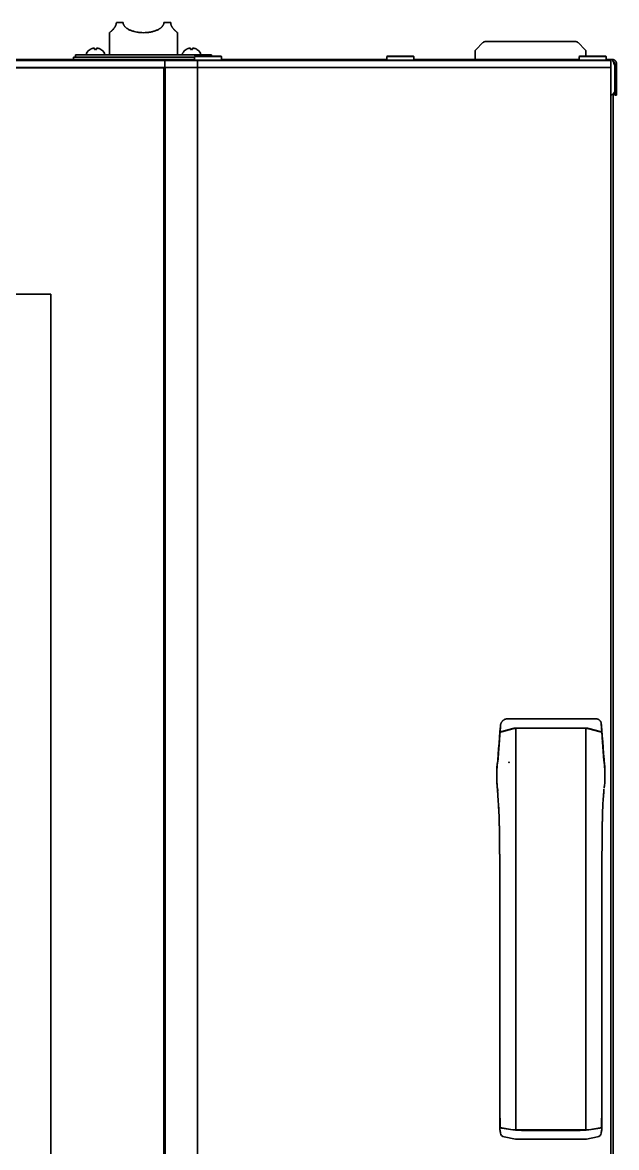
# Model space of a CAD drawing. Extents: x 53 to 4125, y 6244 to 9910.
# Drawn here: x 2703.3 to 2965.8, y 8262.2 to 8759.2 of the extents above; entities that cross this region are included whole.
import ezdxf

# ---------------------------------------------------------------- set-up
doc = ezdxf.new("R2010")
doc.units = 0
doc.header["$LTSCALE"] = 5
doc.layers.add('1', color=7, linetype='CONTINUOUS', true_color=0xffffff)

msp = doc.modelspace()

# ---------------------------------------------------------------- linework, layer by layer
at = {"layer": '1', "color": 7, "linetype": 'Continuous', "lineweight": 35}
for p, q in [((2746.05, 8759.23), (2744.78, 8759.23)), ((2744.78, 8759.23), (2746.05, 8759.23)), ((2747.78, 8759.23), (2747.78, 8759.23)), ((2747.78, 8759.23), (2747.78, 8759.23)), ((2765.78, 8759.23), (2765.78, 8759.23)), ((2765.78, 8759.23), (2765.78, 8759.23)), ((2768.78, 8759.23), (2767.5, 8759.23)), ((2767.5, 8759.23), (2768.78, 8759.23)), ((2741.78, 8754.73), (2741.78, 8744.9)), ((2771.78, 8744.9), (2771.78, 8754.73)), ((2906.69, 8750.32), (2903.57, 8747.19)), ((2908.1, 8750.9), (2910.28, 8750.9)), ((2910.28, 8750.9), (2945.28, 8750.9)), ((2947.45, 8750.9), (2945.28, 8750.9)), ((2948.86, 8750.32), (2951.98, 8747.19)), ((2725.78, 8743.9), (2725.78, 8742.9)), ((2725.78, 8743.9), (2779.28, 8743.9)), ((2726.78, 8744.9), (2726.78, 8743.9)), ((2726.78, 8744.9), (2786.78, 8744.9)), ((2731.56, 8745.5), (2731.56, 8745.3)), ((2733.26, 8747.35), (2733.26, 8747.38)), ((2737.86, 8747.38), (2737.86, 8747.35)), ((2739.56, 8745.3), (2739.56, 8745.5)), ((2773.99, 8745.5), (2773.99, 8745.3)), ((2775.69, 8747.35), (2775.69, 8747.38)), ((2779.53, 8744.4), (2779.28, 8744.15)), ((2779.28, 8744.15), (2779.28, 8742.65)), ((2779.28, 8744.15), (2791.28, 8744.15)), ((2779.53, 8744.4), (2791.03, 8744.4)), ((2780.29, 8747.38), (2780.29, 8747.35)), ((2781.99, 8745.3), (2781.99, 8745.5)), ((2786.78, 8744.4), (2786.78, 8744.9)), ((2791.28, 8744.15), (2791.03, 8744.4)), ((2791.28, 8742.65), (2791.28, 8744.15)), ((2864.53, 8744.4), (2864.28, 8744.15)), ((2864.28, 8744.15), (2876.28, 8744.15)), ((2864.28, 8744.15), (2864.28, 8742.65)), ((2864.53, 8744.4), (2876.03, 8744.4)), ((2876.28, 8744.15), (2876.03, 8744.4)), ((2876.28, 8742.65), (2876.28, 8744.15)), ((2903.28, 8742.9), (2903.28, 8746.49)), ((2949.53, 8744.4), (2949.28, 8744.15)), ((2949.28, 8744.15), (2961.28, 8744.15)), ((2949.28, 8744.15), (2949.28, 8742.65)), ((2949.53, 8744.4), (2961.03, 8744.4)), ((2952.28, 8746.49), (2952.28, 8744.4)), ((2961.28, 8744.15), (2961.03, 8744.4)), ((2961.28, 8742.65), (2961.28, 8744.15)), ((2399.28, 8742.9), (2779.27, 8742.9)), ((2766.23, 8742.4), (2412.32, 8742.4)), ((2766.23, 8739.4), (2412.32, 8739.4)), ((2765.78, 8739.15), (2412.78, 8739.15)), ((2757.41, 8739.4), (2757.41, 8739.15)), ((2762.88, 8739.4), (2762.88, 8739.15)), ((2763.88, 8739.15), (2763.88, 8739.4)), ((2764.88, 8739.4), (2764.88, 8739.15)), ((2765.28, 8739.15), (2765.28, 8739.4)), ((2765.78, 8055.9), (2765.78, 8739.15)), ((2766.23, 8742.4), (2766.93, 8742.4)), ((2766.23, 8739.4), (2766.23, 8742.4)), ((2766.93, 8739.4), (2766.23, 8739.4)), ((2766.28, 8055.9), (2766.28, 8739.4)), ((2780.69, 8742.4), (2766.93, 8742.4)), ((2780.69, 8739.4), (2766.93, 8739.4)), ((2779.28, 8742.65), (2779.53, 8742.4)), ((2791.28, 8742.65), (2779.28, 8742.65)), ((2780.69, 8742.4), (2782.1, 8742.4)), ((2780.69, 8739.4), (2780.69, 8742.4)), ((2782.1, 8739.4), (2780.69, 8739.4)), ((2780.69, 8055.9), (2780.69, 8739.4)), ((2961.28, 8742.4), (2782.1, 8742.4)), ((2961.28, 8739.4), (2782.1, 8739.4)), ((2791.03, 8742.4), (2791.28, 8742.65)), ((2791.27, 8742.9), (2864.27, 8742.9)), ((2864.28, 8742.65), (2864.53, 8742.4)), ((2876.28, 8742.65), (2864.28, 8742.65)), ((2876.03, 8742.4), (2876.28, 8742.65)), ((2876.27, 8742.9), (2949.27, 8742.9)), ((2949.28, 8742.65), (2949.53, 8742.4)), ((2961.28, 8742.65), (2949.28, 8742.65)), ((2961.03, 8742.4), (2961.28, 8742.65)), ((2961.27, 8742.9), (2963.73, 8742.9)), ((2961.28, 8742.4), (2963.28, 8742.4)), ((2963.28, 8739.4), (2961.28, 8739.4)), ((2963.28, 8742.4), (2963.28, 8739.4)), ((2963.28, 8055.9), (2963.28, 8739.4)), ((2963.73, 8742.9), (2963.98, 8742.9)), ((2963.75, 8742.9), (2963.73, 8742.9)), ((2964.97, 8740.37), (2964.63, 8741.1)), ((2964.97, 8740.37), (2964.97, 8729.1)), ((2964.98, 8741.1), (2964.98, 8740.37)), ((2964.98, 8740.37), (2964.98, 8729.1)), ((2965.78, 8741.1), (2965.78, 8740.37)), ((2965.78, 8740.37), (2965.78, 8729.1)), ((2766.28, 8737.4), (2765.78, 8737.4)), ((2964.98, 8727.1), (2964.98, 8729.1)), ((2964.98, 8729.1), (2965.78, 8729.1)), ((2965.78, 8729.1), (2965.78, 8727.1)), ((2964.28, 8727.57), (2964.28, 8012.25)), ((2965.78, 8727.1), (2964.98, 8727.1)), ((2715.78, 8639.15), (2462.78, 8639.15)), ((2715.78, 8206.1), (2715.78, 8639.15)), ((2921.44, 8451.62), (2917.43, 8451.55)), ((2921.47, 8451.62), (2921.44, 8451.62)), ((2921.47, 8451.62), (2952.08, 8451.62)), ((2952.11, 8451.62), (2952.08, 8451.62)), ((2956.93, 8451.54), (2952.11, 8451.62)), ((2914.43, 8445.55), (2914.46, 8445.77)), ((2914.43, 8445.45), (2914.46, 8445.67)), ((2915.04, 8445.96), (2919.94, 8447.31)), ((2915.04, 8445.86), (2919.94, 8447.21)), ((2919.94, 8447.21), (2919.94, 8447.31)), ((2952.2, 8447.5), (2921.35, 8447.5)), ((2921.35, 8447.4), (2921.35, 8447.5)), ((2952.2, 8447.4), (2921.35, 8447.4)), ((2921.35, 8447.4), (2921.35, 8269.9)), ((2952.2, 8447.4), (2952.2, 8447.5)), ((2952.2, 8269.9), (2952.2, 8447.4)), ((2958.51, 8445.96), (2953.61, 8447.31)), ((2958.51, 8445.86), (2953.61, 8447.21)), ((2959.12, 8445.55), (2959.09, 8445.77)), ((2959.12, 8445.45), (2959.09, 8445.67)), ((2959.19, 8441.51), (2959.2, 8441.51)), ((2912.87, 8428.4), (2912.87, 8424.4)), ((2912.87, 8428.4), (2912.87, 8428.4)), ((2960.68, 8428.45), (2960.68, 8428.45)), ((2960.68, 8425.19), (2960.68, 8428.45)), ((2914.35, 8275.01), (2914.36, 8275.01)), ((2959.19, 8275.01), (2959.2, 8275.01)), ((2914.28, 8270.3), (2914.48, 8268.77)), ((2914.29, 8270.04), (2914.5, 8268.51)), ((2914.46, 8270.97), (2914.44, 8271.08)), ((2914.46, 8270.87), (2914.44, 8270.98)), ((2919.94, 8270), (2915.04, 8270.85)), ((2919.94, 8269.9), (2915.04, 8270.75)), ((2916.11, 8266.81), (2921.1, 8265.86)), ((2921.35, 8270), (2919.94, 8270)), ((2921.35, 8269.9), (2919.94, 8269.9)), ((2920.92, 8269.9), (2921.3, 8269.83)), ((2921.3, 8269.83), (2921.3, 8269.9)), ((2921.35, 8270), (2952.2, 8270)), ((2921.35, 8269.9), (2952.2, 8269.9)), ((2921.47, 8269.9), (2921.47, 8269.82)), ((2921.47, 8269.82), (2923.91, 8269.82)), ((2923.85, 8269.73), (2949.7, 8269.73)), ((2949.64, 8269.82), (2952.08, 8269.82)), ((2952.08, 8269.82), (2952.08, 8269.9)), ((2952.2, 8270), (2953.61, 8270)), ((2952.2, 8269.9), (2953.61, 8269.9)), ((2952.25, 8269.9), (2952.25, 8269.83)), ((2952.25, 8269.83), (2952.63, 8269.9)), ((2952.45, 8265.86), (2957.44, 8266.81)), ((2958.51, 8270.85), (2953.61, 8270)), ((2958.51, 8270.75), (2953.61, 8269.9)), ((2959.05, 8268.51), (2959.26, 8270.03)), ((2959.07, 8268.77), (2959.27, 8270.3)), ((2959.11, 8271.08), (2959.09, 8270.97)), ((2959.11, 8270.98), (2959.09, 8270.87)), ((2921.47, 8265.83), (2952.08, 8265.83))]:
    msp.add_line(p, q, dxfattribs=at)
for centre, radius, start, end in [((2908.1, 8748.9), 2, 90, 135), ((2947.45, 8748.9), 2, 45, 90), ((2731.96, 8745.5), 0.4, 149.6988, 180), ((2731.96, 8745.3), 0.4, 180, 270), ((2735.76, 8743.28), 4.8, 121.5837, 149.6988), ((2735.56, 8743.6), 3.78, 90.0035, 97.6041), ((2735.56, 8743.6), 3.78, 82.3959, 89.9965), ((2735.36, 8743.28), 4.8, 30.3012, 58.4186), ((2739.16, 8745.3), 0.4, 270, 0), ((2739.16, 8745.5), 0.4, 0, 30.3012), ((2774.39, 8745.5), 0.4, 149.6988, 180), ((2774.39, 8745.3), 0.4, 180, 270), ((2778.19, 8743.28), 4.8, 121.5837, 149.6988), ((2777.99, 8743.6), 3.78, 90.0035, 97.6041), ((2777.99, 8743.6), 3.78, 82.3959, 89.9965), ((2777.79, 8743.28), 4.8, 30.3012, 58.4186), ((2781.59, 8745.3), 0.4, 270, 0), ((2781.59, 8745.5), 0.4, 0, 30.3012), ((2904.28, 8746.49), 1, 135, 180), ((2951.28, 8746.49), 1, 0, 45), ((2762.88, 8737.4), 2, 59.9991, 90), ((2962.97, 8729.1), 2, 278.685, 0), ((2916.48, 8268.77), 2, 187.6724, 259.2776), ((2957.07, 8268.77), 2, 280.7224, 352.3276), ((2921.47, 8267.83), 2, 259.2776, 270), ((2952.08, 8267.83), 2, 270, 280.7224)]:
    msp.add_arc(centre, radius, start, end, dxfattribs=at)
for centre, major_axis, ratio, start_param, end_param in [((2756.78, 8759.23), (-15, 0), 0.000037, 0.643501, 0.927295), ((2756.78, 8759.23), (-15, 0), 0.000037, 5.35589, 5.639684), ((2756.78, 8759.23), (14, 0), 0.000037, 2.269019, 2.44337), ((2756.78, 8759.23), (14, 0), 0.000037, 3.839815, 4.014167), ((2756.78, 8759.23), (-15, 0), 0.000037, 2.214297, 2.498092), ((2756.78, 8759.23), (-15, 0), 0.000037, 3.785094, 4.068888), ((2756.78, 8759.23), (14, 0), 0.000037, 5.410611, 5.584963), ((2756.78, 8759.23), (14, 0), 0.000037, 0.698222, 0.872574), ((2914.45, 8275.05), (0, -4), 0.021815, 4.712389, 6.161012), ((2914.45, 8274.95), (0, -4), 0.021815, 4.712389, 6.161012), ((2959.1, 8275.05), (0, 4), 0.021815, 3.263766, 4.712389), ((2959.1, 8274.95), (0, 4), 0.021815, 3.263766, 4.712389), ((2916.48, 8268.77), (-1.98, -0.27), 0.981303, 6.146756, 6.283186), ((2921.47, 8269.87), (0.25, 0), 0.19438, 3.940081, 4.712389), ((2926.78, 8269.51), (3, 0), 0.341222, 2.83571, 2.924198), ((2946.78, 8269.51), (-3, 0), 0.341222, 3.358987, 3.447476), ((2952.08, 8269.87), (0.25, 0), 0.19438, 4.712389, 5.484697), ((2957.07, 8268.77), (1.98, -0.27), 0.981303, 6.283185, 6.419614)]:
    msp.add_ellipse(centre, major_axis=major_axis, ratio=ratio, start_param=start_param, end_param=end_param, dxfattribs=at)
for points, degree, knots in [([(2744.78, 8759.23), (2744.78, 8759.17), (2744.77, 8759.11), (2744.77, 8758.99), (2744.76, 8758.93), (2744.74, 8758.75), (2744.72, 8758.64), (2744.67, 8758.41), (2744.64, 8758.31), (2744.57, 8758.1), (2744.53, 8758), (2744.47, 8757.86), (2744.45, 8757.81), (2744.4, 8757.72), (2744.38, 8757.67), (2744.31, 8757.54), (2744.27, 8757.46), (2744.17, 8757.29), (2744.12, 8757.22), (2744.02, 8757.07), (2743.97, 8756.99), (2743.9, 8756.89), (2743.87, 8756.86), (2743.82, 8756.79), (2743.8, 8756.76), (2743.72, 8756.66), (2743.67, 8756.6), (2743.53, 8756.41), (2743.43, 8756.3), (2743.24, 8756.09), (2743.15, 8756), (2742.97, 8755.81), (2742.89, 8755.73), (2742.76, 8755.61), (2742.72, 8755.57), (2742.65, 8755.5), (2742.61, 8755.46), (2742.5, 8755.36), (2742.43, 8755.3), (2742.24, 8755.12), (2742.13, 8755.03), (2742, 8754.92), (2741.96, 8754.88), (2741.91, 8754.84), (2741.89, 8754.82), (2741.87, 8754.8), (2741.86, 8754.79), (2741.85, 8754.79), (2741.82, 8754.77), (2741.8, 8754.75), (2741.78, 8754.73), (2741.78, 8754.73), (2741.78, 8754.73)], 3, [0, 0, 0, 0, 0.015631, 0.015631, 0.031262, 0.031262, 0.062524, 0.062524, 0.093785, 0.093785, 0.125047, 0.125047, 0.140678, 0.140678, 0.156309, 0.156309, 0.187571, 0.187571, 0.218832, 0.218832, 0.250094, 0.250094, 0.265725, 0.265725, 0.281356, 0.281356, 0.312618, 0.312618, 0.375141, 0.375141, 0.437665, 0.437665, 0.500188, 0.500188, 0.53145, 0.53145, 0.562712, 0.562712, 0.625235, 0.625235, 0.750283, 0.750283, 0.812806, 0.812806, 0.844068, 0.859699, 0.859699, 0.87533, 0.87533, 0.937853, 0.937853, 1, 1, 1, 1]), ([(2765.78, 8759.23), (2765.78, 8759.17), (2765.77, 8759.11), (2765.76, 8758.99), (2765.76, 8758.93), (2765.73, 8758.75), (2765.7, 8758.64), (2765.63, 8758.41), (2765.59, 8758.31), (2765.49, 8758.1), (2765.44, 8758), (2765.36, 8757.88), (2765.35, 8757.86), (2765.32, 8757.81), (2765.3, 8757.79), (2765.26, 8757.72), (2765.22, 8757.67), (2765.12, 8757.54), (2765.05, 8757.45), (2764.91, 8757.29), (2764.83, 8757.22), (2764.67, 8757.07), (2764.59, 8756.99), (2764.47, 8756.89), (2764.43, 8756.85), (2764.34, 8756.79), (2764.3, 8756.75), (2764.17, 8756.66), (2764.08, 8756.59), (2763.9, 8756.47), (2763.81, 8756.42), (2763.62, 8756.3), (2763.53, 8756.25), (2763.05, 8755.99), (2762.65, 8755.81), (2762.13, 8755.61), (2762.03, 8755.57), (2761.81, 8755.5), (2761.49, 8755.39), (2761.16, 8755.3), (2760.5, 8755.12), (2760.05, 8755.03), (2759.47, 8754.93), (2759.3, 8754.91), (2759.13, 8754.88), (2759.01, 8754.87), (2758.95, 8754.86), (2758.66, 8754.82), (2758.42, 8754.8), (2757.72, 8754.74), (2757.25, 8754.73), (2756.3, 8754.73), (2755.83, 8754.75), (2755.24, 8754.79), (2755.12, 8754.8), (2754.89, 8754.83), (2754.53, 8754.87), (2754.19, 8754.91), (2753.5, 8755.03), (2753.05, 8755.12), (2752.39, 8755.29), (2752.18, 8755.36), (2751.85, 8755.46), (2751.75, 8755.49), (2751.53, 8755.57), (2751.43, 8755.61), (2751.11, 8755.73), (2750.91, 8755.81), (2750.51, 8755.99), (2750.31, 8756.09), (2749.93, 8756.3), (2749.75, 8756.41), (2749.48, 8756.59), (2749.39, 8756.66), (2749.21, 8756.79), (2749.13, 8756.85), (2748.96, 8756.99), (2748.88, 8757.07), (2748.72, 8757.22), (2748.65, 8757.29), (2748.54, 8757.42), (2748.5, 8757.46), (2748.43, 8757.54), (2748.4, 8757.59), (2748.3, 8757.72), (2748.23, 8757.81), (2748.12, 8758), (2748.06, 8758.1), (2748, 8758.23), (2747.99, 8758.25), (2747.97, 8758.31), (2747.96, 8758.33), (2747.92, 8758.41), (2747.91, 8758.47), (2747.85, 8758.64), (2747.82, 8758.75), (2747.8, 8758.9), (2747.8, 8758.93), (2747.79, 8758.99), (2747.79, 8759.02), (2747.78, 8759.11), (2747.78, 8759.17), (2747.78, 8759.23)], 3, [0, 0, 0, 0, 0.007812, 0.007812, 0.015625, 0.015625, 0.03125, 0.03125, 0.046875, 0.046875, 0.0625, 0.0625, 0.066406, 0.066406, 0.070313, 0.070313, 0.078125, 0.078125, 0.09375, 0.09375, 0.109375, 0.109375, 0.125, 0.125, 0.132813, 0.132813, 0.140625, 0.140625, 0.15625, 0.15625, 0.171875, 0.171875, 0.1875, 0.1875, 0.25, 0.25, 0.265625, 0.265625, 0.28125, 0.3125, 0.3125, 0.375, 0.375, 0.390625, 0.398438, 0.398438, 0.40625, 0.40625, 0.4375, 0.4375, 0.5, 0.5, 0.5625, 0.5625, 0.578125, 0.578125, 0.59375, 0.625, 0.625, 0.6875, 0.6875, 0.71875, 0.71875, 0.734375, 0.734375, 0.75, 0.75, 0.78125, 0.78125, 0.8125, 0.8125, 0.84375, 0.84375, 0.859375, 0.859375, 0.875, 0.875, 0.890625, 0.890625, 0.90625, 0.90625, 0.914062, 0.914062, 0.921875, 0.921875, 0.9375, 0.9375, 0.953125, 0.953125, 0.957031, 0.957031, 0.960937, 0.960937, 0.96875, 0.96875, 0.984375, 0.984375, 0.988281, 0.988281, 0.992187, 0.992187, 1, 1, 1, 1]), ([(2771.78, 8754.73), (2771.78, 8754.73), (2771.78, 8754.73), (2771.78, 8754.73), (2771.77, 8754.73), (2771.75, 8754.75), (2771.73, 8754.77), (2771.66, 8754.82), (2771.6, 8754.88), (2771.49, 8754.97), (2771.45, 8755), (2771.41, 8755.04), (2771.39, 8755.06), (2771.37, 8755.07), (2771.31, 8755.13), (2771.25, 8755.18), (2771.12, 8755.3), (2771.05, 8755.36), (2770.91, 8755.5), (2770.83, 8755.57), (2770.67, 8755.73), (2770.58, 8755.81), (2770.41, 8755.99), (2770.32, 8756.09), (2770.2, 8756.22), (2770.17, 8756.25), (2770.12, 8756.3), (2770.1, 8756.33), (2770.03, 8756.42), (2769.98, 8756.47), (2769.83, 8756.66), (2769.73, 8756.79), (2769.6, 8756.96), (2769.58, 8757), (2769.53, 8757.07), (2769.5, 8757.1), (2769.43, 8757.22), (2769.38, 8757.3), (2769.29, 8757.46), (2769.24, 8757.54), (2769.15, 8757.72), (2769.11, 8757.81), (2769.06, 8757.93), (2769.04, 8757.95), (2769.02, 8758), (2769, 8758.07), (2768.97, 8758.15), (2768.92, 8758.31), (2768.88, 8758.41), (2768.85, 8758.55), (2768.85, 8758.58), (2768.83, 8758.64), (2768.83, 8758.67), (2768.81, 8758.75), (2768.81, 8758.81), (2768.78, 8758.99), (2768.78, 8759.11), (2768.78, 8759.23)], 3, [0, 0, 0, 0, 0.000718, 0.000718, 0.063173, 0.063173, 0.125628, 0.125628, 0.250539, 0.250539, 0.281766, 0.29738, 0.29738, 0.312994, 0.312994, 0.375449, 0.375449, 0.437904, 0.437904, 0.500359, 0.500359, 0.562814, 0.562814, 0.625269, 0.625269, 0.640883, 0.640883, 0.656497, 0.656497, 0.687724, 0.687724, 0.75018, 0.75018, 0.765793, 0.765793, 0.781407, 0.781407, 0.812635, 0.812635, 0.843862, 0.843862, 0.87509, 0.87509, 0.882897, 0.882897, 0.890704, 0.906317, 0.906317, 0.937545, 0.937545, 0.945352, 0.945352, 0.953159, 0.953159, 0.968772, 0.968772, 1, 1, 1, 1]), ([(2735.06, 8747.35), (2735.06, 8747.47), (2735.06, 8747.58), (2735.06, 8747.72), (2735.06, 8747.76), (2735.06, 8747.83), (2735.06, 8747.87), (2735.06, 8747.9)], 3, [0, 0, 0, 0, 0.5, 0.5, 0.75, 0.75, 1, 1, 1, 1]), ([(2737.86, 8747.35), (2737.65, 8747.47), (2737.44, 8747.58), (2737.12, 8747.72), (2737.01, 8747.76), (2736.79, 8747.83), (2736.67, 8747.87), (2736.56, 8747.9)], 3, [0, 0, 0, 0, 0.5, 0.5, 0.75, 0.75, 1, 1, 1, 1]), ([(2777.49, 8747.35), (2777.49, 8747.47), (2777.49, 8747.58), (2777.49, 8747.72), (2777.49, 8747.76), (2777.49, 8747.83), (2777.49, 8747.87), (2777.49, 8747.9)], 3, [0, 0, 0, 0, 0.5, 0.5, 0.75, 0.75, 1, 1, 1, 1]), ([(2780.29, 8747.35), (2780.09, 8747.47), (2779.88, 8747.58), (2779.56, 8747.72), (2779.45, 8747.76), (2779.22, 8747.83), (2779.11, 8747.87), (2778.99, 8747.9)], 3, [0, 0, 0, 0, 0.5, 0.5, 0.75, 0.75, 1, 1, 1, 1]), ([(2964.63, 8741.1), (2964.6, 8741.21), (2964.56, 8741.33), (2964.49, 8741.54), (2964.45, 8741.65), (2964.38, 8741.86), (2964.34, 8741.96), (2964.27, 8742.15), (2964.23, 8742.24), (2964.15, 8742.4), (2964.12, 8742.48), (2964.04, 8742.61), (2964.01, 8742.67), (2963.93, 8742.77), (2963.9, 8742.81), (2963.82, 8742.87), (2963.79, 8742.89), (2963.75, 8742.9)], 3, [0, 0, 0, 0, 0.125, 0.125, 0.25, 0.25, 0.375, 0.375, 0.5, 0.5, 0.625, 0.625, 0.75, 0.75, 0.875, 0.875, 1, 1, 1, 1]), ([(2963.98, 8742.9), (2963.98, 8742.9), (2963.99, 8742.9), (2964, 8742.9), (2964.01, 8742.9), (2964.02, 8742.9), (2964.03, 8742.9), (2964.04, 8742.9), (2964.05, 8742.9), (2964.06, 8742.9), (2964.07, 8742.9), (2964.08, 8742.9), (2964.09, 8742.9), (2964.1, 8742.9), (2964.11, 8742.9), (2964.12, 8742.9), (2964.12, 8742.9)], 3, [0, 0, 0, 0, 0.073473, 0.146486, 0.219075, 0.291275, 0.363122, 0.434652, 0.505902, 0.57691, 0.647713, 0.71835, 0.788858, 0.859277, 0.929644, 1, 1, 1, 1]), ([(2964.06, 8742.1), (2964.18, 8742.09), (2964.3, 8742.05), (2964.53, 8741.95), (2964.63, 8741.87), (2964.79, 8741.69), (2964.86, 8741.58), (2964.95, 8741.35), (2964.98, 8741.23), (2964.98, 8741.1)], 3, [0, 0, 0, 0, 0.25, 0.25, 0.5, 0.5, 0.75, 0.75, 1, 1, 1, 1]), ([(2964.12, 8742.9), (2964.24, 8742.89), (2964.35, 8742.87), (2964.56, 8742.81), (2964.67, 8742.77), (2964.87, 8742.67), (2964.96, 8742.61), (2965.14, 8742.48), (2965.22, 8742.4), (2965.38, 8742.24), (2965.44, 8742.15), (2965.56, 8741.96), (2965.61, 8741.86), (2965.69, 8741.65), (2965.72, 8741.54), (2965.76, 8741.33), (2965.78, 8741.21), (2965.78, 8741.1)], 3, [0, 0, 0, 0, 0.125, 0.125, 0.25, 0.25, 0.375, 0.375, 0.5, 0.5, 0.625, 0.625, 0.75, 0.75, 0.875, 0.875, 1, 1, 1, 1]), ([(2914.48, 8448.27), (2914.48, 8448.28), (2914.48, 8448.29), (2914.48, 8448.3), (2914.48, 8448.32), (2914.48, 8448.37), (2914.49, 8448.46), (2914.49, 8448.53), (2914.51, 8448.69), (2914.52, 8448.79), (2914.55, 8448.92), (2914.56, 8448.95), (2914.57, 8449), (2914.59, 8449.08), (2914.61, 8449.15), (2914.65, 8449.3), (2914.69, 8449.4), (2914.75, 8449.55), (2914.77, 8449.6), (2914.81, 8449.69), (2914.84, 8449.74), (2914.91, 8449.88), (2914.96, 8449.97), (2915.07, 8450.15), (2915.19, 8450.32), (2915.32, 8450.47), (2915.42, 8450.59), (2915.46, 8450.63), (2915.51, 8450.68), (2915.53, 8450.7), (2915.57, 8450.73), (2915.66, 8450.82), (2915.83, 8450.97), (2916, 8451.08), (2916.17, 8451.19), (2916.25, 8451.23), (2916.39, 8451.3), (2916.43, 8451.32), (2916.5, 8451.35), (2916.52, 8451.36), (2916.57, 8451.38), (2916.59, 8451.39), (2916.71, 8451.43), (2916.8, 8451.46), (2916.99, 8451.5), (2917.08, 8451.52), (2917.22, 8451.54), (2917.27, 8451.55), (2917.34, 8451.55), (2917.38, 8451.55), (2917.42, 8451.55), (2917.44, 8451.55), (2917.45, 8451.55), (2917.46, 8451.55), (2917.47, 8451.55)], 3, [0, 0, 0, 0, 0.003906, 0.003906, 0.007813, 0.015625, 0.03125, 0.0625, 0.0625, 0.125, 0.125, 0.140625, 0.140625, 0.15625, 0.1875, 0.1875, 0.25, 0.25, 0.28125, 0.28125, 0.3125, 0.3125, 0.375, 0.375, 0.4375, 0.5, 0.5, 0.53125, 0.53125, 0.546875, 0.546875, 0.5625, 0.625, 0.6875, 0.6875, 0.75, 0.75, 0.78125, 0.78125, 0.796875, 0.796875, 0.8125, 0.8125, 0.875, 0.875, 0.9375, 0.9375, 0.96875, 0.96875, 0.984375, 0.992188, 0.996094, 0.996094, 1, 1, 1, 1]), ([(2956.86, 8451.54), (2956.86, 8451.54), (2956.86, 8451.54), (2956.87, 8451.54), (2956.88, 8451.54), (2956.89, 8451.54), (2956.92, 8451.54), (2956.99, 8451.54), (2957.04, 8451.53), (2957.14, 8451.52), (2957.28, 8451.5), (2957.42, 8451.46), (2957.53, 8451.42), (2957.56, 8451.41), (2957.63, 8451.38), (2957.66, 8451.37), (2957.73, 8451.34), (2957.76, 8451.32), (2957.82, 8451.29), (2957.86, 8451.27), (2957.95, 8451.21), (2958.07, 8451.13), (2958.19, 8451.04), (2958.27, 8450.97), (2958.3, 8450.95), (2958.35, 8450.89), (2958.38, 8450.87), (2958.46, 8450.79), (2958.55, 8450.68), (2958.64, 8450.56), (2958.72, 8450.44), (2958.76, 8450.37), (2958.8, 8450.29), (2958.81, 8450.28), (2958.83, 8450.24), (2958.85, 8450.19), (2958.88, 8450.14), (2958.92, 8450.04), (2958.95, 8449.97), (2958.98, 8449.87), (2958.99, 8449.83), (2959.01, 8449.76), (2959.02, 8449.73), (2959.04, 8449.62), (2959.05, 8449.55), (2959.06, 8449.44), (2959.07, 8449.39), (2959.07, 8449.33), (2959.07, 8449.3), (2959.07, 8449.28), (2959.07, 8449.28), (2959.07, 8449.27), (2959.07, 8449.27), (2959.07, 8449.27)], 3, [0, 0, 0, 0, 0.001953, 0.001953, 0.003906, 0.007812, 0.015625, 0.03125, 0.0625, 0.0625, 0.125, 0.1875, 0.1875, 0.21875, 0.21875, 0.25, 0.25, 0.28125, 0.28125, 0.3125, 0.3125, 0.375, 0.4375, 0.4375, 0.46875, 0.46875, 0.5, 0.5, 0.5625, 0.625, 0.625, 0.6875, 0.6875, 0.703125, 0.703125, 0.71875, 0.75, 0.75, 0.8125, 0.8125, 0.84375, 0.84375, 0.875, 0.875, 0.9375, 0.9375, 0.96875, 0.984375, 0.992187, 0.996094, 0.998047, 0.998047, 1, 1, 1, 1]), ([(2914.46, 8445.77), (2914.46, 8445.8), (2914.52, 8445.84), (2914.72, 8445.9), (2914.86, 8445.93), (2915.04, 8445.96)], 3, [0, 0, 0, 0, 0.5, 0.5, 1, 1, 1, 1]), ([(2914.46, 8445.67), (2914.46, 8445.7), (2914.52, 8445.74), (2914.72, 8445.8), (2914.86, 8445.83), (2915.04, 8445.86)], 3, [0, 0, 0, 0, 0.5, 0.5, 1, 1, 1, 1]), ([(2919.94, 8447.31), (2920.12, 8447.34), (2920.35, 8447.37), (2920.83, 8447.44), (2921.09, 8447.47), (2921.35, 8447.5)], 3, [0, 0, 0, 0, 0.5, 0.5, 1, 1, 1, 1]), ([(2919.94, 8447.21), (2920.12, 8447.24), (2920.35, 8447.27), (2920.83, 8447.34), (2921.09, 8447.37), (2921.35, 8447.4)], 3, [0, 0, 0, 0, 0.5, 0.5, 1, 1, 1, 1]), ([(2953.61, 8447.31), (2953.52, 8447.32), (2953.42, 8447.34), (2953.2, 8447.37), (2953.08, 8447.39), (2952.84, 8447.42), (2952.72, 8447.44), (2952.46, 8447.47), (2952.33, 8447.49), (2952.2, 8447.5)], 3, [0, 0, 0, 0, 0.25, 0.25, 0.5, 0.5, 0.75, 0.75, 1, 1, 1, 1]), ([(2953.61, 8447.21), (2953.52, 8447.22), (2953.42, 8447.24), (2953.2, 8447.27), (2953.08, 8447.29), (2952.84, 8447.32), (2952.72, 8447.34), (2952.46, 8447.37), (2952.33, 8447.39), (2952.2, 8447.4)], 3, [0, 0, 0, 0, 0.25, 0.25, 0.5, 0.5, 0.75, 0.75, 1, 1, 1, 1]), ([(2959.09, 8445.77), (2959.09, 8445.79), (2959.07, 8445.8), (2959.02, 8445.84), (2958.98, 8445.85), (2958.88, 8445.88), (2958.82, 8445.9), (2958.68, 8445.93), (2958.6, 8445.95), (2958.51, 8445.96)], 3, [0, 0, 0, 0, 0.25, 0.25, 0.5, 0.5, 0.75, 0.75, 1, 1, 1, 1]), ([(2959.09, 8445.67), (2959.09, 8445.69), (2959.07, 8445.7), (2959.02, 8445.74), (2958.98, 8445.75), (2958.88, 8445.78), (2958.82, 8445.8), (2958.68, 8445.83), (2958.6, 8445.85), (2958.51, 8445.86)], 3, [0, 0, 0, 0, 0.25, 0.25, 0.5, 0.5, 0.75, 0.75, 1, 1, 1, 1]), ([(2913.41, 8433.27), (2913.4, 8433.26), (2913.36, 8433.07), (2913.32, 8432.87), (2913.25, 8432.52), (2913.22, 8432.34), (2913.16, 8431.99), (2913.13, 8431.81), (2913.05, 8431.27), (2912.96, 8430.56), (2912.91, 8429.84), (2912.88, 8429.3), (2912.87, 8429.03), (2912.87, 8428.71), (2912.87, 8428.56), (2912.87, 8428.48), (2912.87, 8428.44), (2912.87, 8428.42), (2912.87, 8428.41), (2912.87, 8428.4), (2912.87, 8428.4), (2912.87, 8428.4)], 3, [0, 0, 0, 0, 0.009356, 0.119428, 0.119428, 0.229499, 0.229499, 0.339571, 0.339571, 0.559714, 0.779857, 0.779857, 0.889928, 0.944964, 0.972482, 0.986241, 0.993121, 0.99656, 0.99828, 0.99828, 1, 1, 1, 1]), ([(2960.68, 8428.45), (2960.68, 8428.45), (2960.68, 8428.45), (2960.68, 8428.46), (2960.68, 8428.47), (2960.68, 8428.48), (2960.68, 8428.52), (2960.68, 8428.6), (2960.68, 8428.76), (2960.68, 8429.08), (2960.67, 8429.34), (2960.64, 8429.88), (2960.61, 8430.24), (2960.51, 8431.3), (2960.41, 8432.01), (2960.23, 8432.9), (2960.19, 8433.09), (2960.15, 8433.28)], 3, [0, 0, 0, 0, 0.001716, 0.001716, 0.003431, 0.006862, 0.013724, 0.027448, 0.054897, 0.109794, 0.219587, 0.219587, 0.439174, 0.439174, 0.878349, 0.878349, 1, 1, 1, 1]), ([(2912.87, 8424.45), (2912.87, 8424.45), (2912.87, 8424.45), (2912.87, 8424.44), (2912.87, 8424.43), (2912.87, 8424.41), (2912.87, 8424.37), (2912.87, 8424.29), (2912.87, 8424.13), (2912.87, 8423.82), (2912.88, 8423.55), (2912.91, 8423.01), (2912.94, 8422.65), (2913.04, 8421.58), (2913.17, 8420.67), (2913.36, 8419.77), (2913.41, 8419.57)], 3, [0, 0, 0, 0, 0.001705, 0.001705, 0.003409, 0.006819, 0.013637, 0.027275, 0.054549, 0.109099, 0.218198, 0.218198, 0.436395, 0.436395, 0.872791, 1, 1, 1, 1]), ([(2912.87, 8424.45), (2912.89, 8424.16), (2912.91, 8423.87), (2912.97, 8423.1), (2913.05, 8422.03), (2913.14, 8420.92), (2913.19, 8420.12), (2913.23, 8419.65), (2913.26, 8419.17), (2913.28, 8418.85), (2913.33, 8418.23)], 2, [0, 0, 0, 0.102138, 0.102138, 0.401425, 0.401425, 0.700713, 0.700713, 0.850356, 0.850356, 1, 1, 1]), ([(2960.28, 8420.89), (2960.3, 8421.02), (2960.33, 8421.15), (2960.38, 8421.47), (2960.41, 8421.65), (2960.49, 8422.21), (2960.54, 8422.58), (2960.65, 8423.7), (2960.68, 8424.44), (2960.68, 8425.19)], 3, [0, 0, 0, 0, 0.092794, 0.092794, 0.222395, 0.222395, 0.481597, 0.481597, 1, 1, 1, 1]), ([(2913.38, 8416.92), (2913.41, 8416.49), (2913.49, 8415.48), (2913.62, 8413.97), (2913.7, 8412.49), (2913.73, 8411.78)], 3, [0, 0, 0, 0, 0.325083, 0.701209, 1, 1, 1, 1]), ([(2959.77, 8413.84), (2959.82, 8414.82), (2959.91, 8416.4), (2960.04, 8417.76), (2960.1, 8418.42), (2960.13, 8418.66)], 3, [0, 0, 0, 0, 0.38031, 0.717668, 1, 1, 1, 1]), ([(2913.72, 8412.47), (2913.76, 8411.85), (2913.78, 8411.21), (2913.88, 8409.08), (2913.95, 8406.43), (2913.99, 8404.96), (2914.06, 8401.61), (2914.08, 8399.87), (2914.12, 8396.91), (2914.14, 8393.23), (2914.16, 8390.63), (2914.17, 8387.29), (2914.18, 8384.5), (2914.18, 8381.89)], 2, [0, 0, 0, 0.073409, 0.073409, 0.258727, 0.258727, 0.351386, 0.444045, 0.444045, 0.629364, 0.629364, 0.814682, 0.814682, 1, 1, 1]), ([(2959.35, 8381.98), (2959.35, 8385.06), (2959.35, 8387.5), (2959.36, 8390.93), (2959.37, 8393.73), (2959.38, 8395.58), (2959.4, 8397.22), (2959.41, 8399.16), (2959.43, 8400.96), (2959.48, 8405.1), (2959.57, 8408.4), (2959.64, 8411.43), (2959.75, 8413.77), (2959.76, 8414.15), (2959.78, 8414.51)], 2, [0, 0, 0, 0.191939, 0.191939, 0.383877, 0.383877, 0.479846, 0.479846, 0.575816, 0.575816, 0.767754, 0.767754, 0.959693, 0.959693, 1, 1, 1]), ([(2914.18, 8381.89), (2914.18, 8381.4), (2914.18, 8374.74), (2914.19, 8370.63), (2914.19, 8367.64), (2914.2, 8360.57), (2914.2, 8353.44), (2914.21, 8339.35), (2914.23, 8325.04), (2914.25, 8298.05), (2914.28, 8270.3)], 2, [0, 0, 0, 0.063639, 0.063639, 0.127278, 0.127278, 0.254556, 0.254556, 0.509112, 0.509112, 1, 1, 1]), ([(2959.27, 8270.3), (2959.29, 8298.18), (2959.31, 8325.08), (2959.32, 8336.54), (2959.33, 8347.81), (2959.33, 8357.73), (2959.34, 8361.45), (2959.34, 8365.61), (2959.34, 8371.69), (2959.34, 8373.73), (2959.34, 8375.78), (2959.35, 8377.11), (2959.35, 8378.23), (2959.35, 8380.7), (2959.35, 8381.98)], 2, [0, 0, 0, 0.490943, 0.490943, 0.694566, 0.694566, 0.81674, 0.81674, 0.90837, 0.90837, 0.945022, 0.945022, 0.967013, 0.967013, 1, 1, 1]), ([(2915.04, 8270.85), (2914.86, 8270.87), (2914.72, 8270.89), (2914.52, 8270.93), (2914.46, 8270.95), (2914.46, 8270.97)], 3, [0, 0, 0, 0, 0.5, 0.5, 1, 1, 1, 1]), ([(2915.04, 8270.75), (2914.86, 8270.77), (2914.72, 8270.79), (2914.52, 8270.83), (2914.46, 8270.85), (2914.46, 8270.87)], 3, [0, 0, 0, 0, 0.5, 0.5, 1, 1, 1, 1]), ([(2959.09, 8270.97), (2959.09, 8270.95), (2959.03, 8270.93), (2958.83, 8270.89), (2958.69, 8270.87), (2958.51, 8270.85)], 3, [0, 0, 0, 0, 0.5, 0.5, 1, 1, 1, 1]), ([(2959.09, 8270.87), (2959.09, 8270.85), (2959.03, 8270.83), (2958.83, 8270.79), (2958.69, 8270.77), (2958.51, 8270.75)], 3, [0, 0, 0, 0, 0.5, 0.5, 1, 1, 1, 1])]:
    msp.add_open_spline(points, degree=degree, knots=knots, dxfattribs=at)
for points, degree in [([(2734.56, 8747.9), (2734.5, 8747.88), (2734.4, 8747.85), (2734.23, 8747.8), (2734.07, 8747.75), (2733.92, 8747.69), (2733.77, 8747.62), (2733.61, 8747.54), (2733.44, 8747.46), (2733.32, 8747.39), (2733.26, 8747.35)], 3), ([(2735.06, 8747.9), (2735.03, 8747.9), (2734.99, 8747.91), (2734.92, 8747.91), (2734.84, 8747.91), (2734.77, 8747.91), (2734.7, 8747.91), (2734.63, 8747.91), (2734.58, 8747.9), (2734.56, 8747.9)], 3), ([(2736.56, 8747.9), (2736.53, 8747.9), (2736.48, 8747.91), (2736.41, 8747.91), (2736.33, 8747.91), (2736.26, 8747.91), (2736.2, 8747.91), (2736.13, 8747.91), (2736.08, 8747.9), (2736.06, 8747.9)], 3), ([(2736.06, 8747.9), (2736.06, 8747.88), (2736.06, 8747.85), (2736.06, 8747.8), (2736.06, 8747.75), (2736.06, 8747.69), (2736.06, 8747.62), (2736.06, 8747.54), (2736.06, 8747.46), (2736.06, 8747.39), (2736.06, 8747.35)], 3), ([(2776.99, 8747.9), (2776.94, 8747.88), (2776.83, 8747.85), (2776.67, 8747.8), (2776.51, 8747.75), (2776.35, 8747.69), (2776.2, 8747.62), (2776.05, 8747.54), (2775.88, 8747.46), (2775.76, 8747.39), (2775.69, 8747.35)], 3), ([(2777.49, 8747.9), (2777.47, 8747.9), (2777.42, 8747.91), (2777.35, 8747.91), (2777.28, 8747.91), (2777.21, 8747.91), (2777.14, 8747.91), (2777.06, 8747.91), (2777.02, 8747.9), (2776.99, 8747.9)], 3), ([(2778.99, 8747.9), (2778.97, 8747.9), (2778.92, 8747.91), (2778.84, 8747.91), (2778.77, 8747.91), (2778.7, 8747.91), (2778.63, 8747.91), (2778.56, 8747.91), (2778.52, 8747.9), (2778.49, 8747.9)], 3), ([(2778.49, 8747.9), (2778.49, 8747.88), (2778.49, 8747.85), (2778.49, 8747.8), (2778.49, 8747.75), (2778.49, 8747.69), (2778.49, 8747.62), (2778.49, 8747.54), (2778.49, 8747.46), (2778.49, 8747.39), (2778.49, 8747.35)], 3), ([(2914.48, 8448.27), (2913.94, 8441.65), (2913.41, 8435.02), (2912.87, 8428.4)], 3), ([(2914.56, 8448.97), (2913.98, 8441.12), (2913.41, 8433.27)], 2), ([(2960.15, 8433.27), (2959.58, 8441.5), (2959.02, 8449.73)], 2), ([(2960.68, 8428.45), (2960.14, 8435.39), (2959.61, 8442.33), (2959.07, 8449.27)], 3)]:
    msp.add_open_spline(points, degree=degree, dxfattribs=at)
for points, weights in [([(2960.22, 8420.55), (2960.23, 8419.61), (2960.13, 8418.66)], [1, 0.976874136878, 0.95713982612]), ([(2913.38, 8416.94), (2913.32, 8417.59), (2913.33, 8418.23)], [0.963881716736, 0.980821620104, 1])]:
    msp.add_rational_spline(points, weights, degree=2, dxfattribs=at)
msp.add_point((2918.28, 8432.4), dxfattribs=at)

doc.saveas('drawing.dxf')
